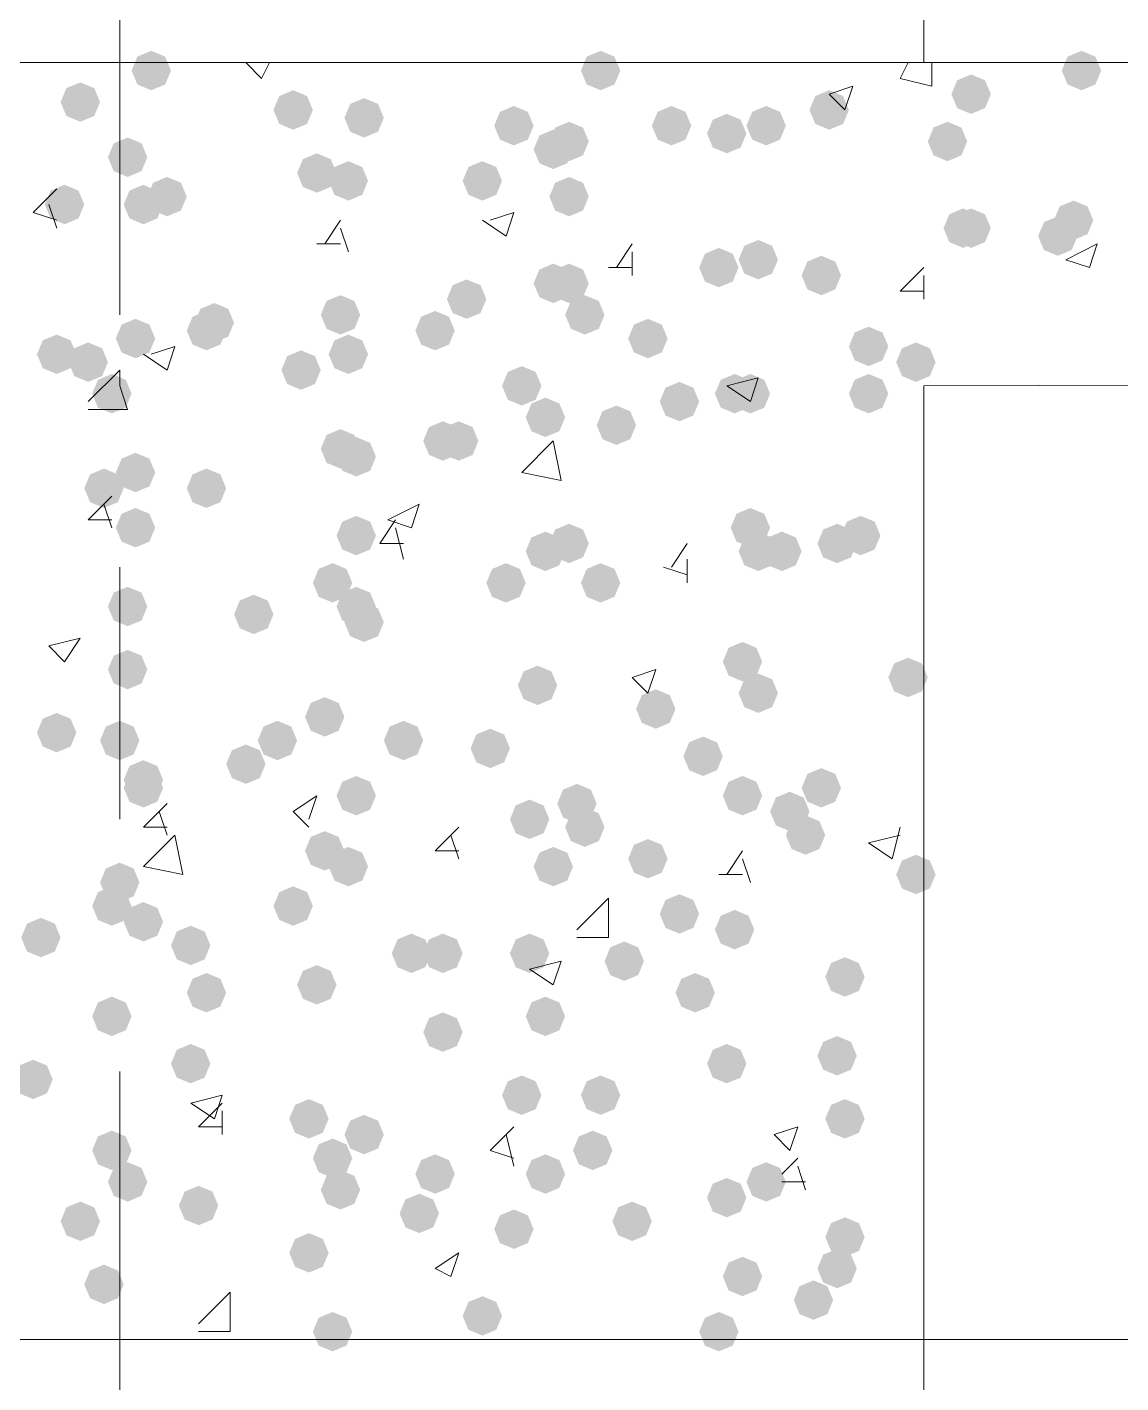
# Model space of a CAD drawing. Header units: millimetres. Extents: x 29 to 95071, y 20 to 67221.
# Drawn here: x 10345 to 11033, y 46277 to 47129 of the extents above; entities that cross this region are included whole.
import ezdxf

# ---------------------------------------------------------------- set-up
doc = ezdxf.new("R2010")
doc.units = ezdxf.units.MM

msp = doc.modelspace()

# ---------------------------------------------------------------- hatches: boundary and pattern name
h = msp.add_hatch(color=7)
h.dxf.hatch_style = 2
h.paths.add_polyline_path([(10422.97, 47089.56), (10414.22, 47093.2), (10410.58, 47101.95), (10414.22, 47110.71), (10422.97, 47114.35), (10431.72, 47110.71), (10435.36, 47101.95), (10431.72, 47093.2)])
h = msp.add_hatch(color=7)
h.dxf.hatch_style = 2
h.paths.add_polyline_path([(10705.49, 47089.56), (10696.74, 47093.2), (10693.1, 47101.95), (10696.74, 47110.71), (10705.49, 47114.35), (10714.24, 47110.71), (10717.88, 47101.95), (10714.24, 47093.2)])
h = msp.add_hatch(color=7)
h.dxf.hatch_style = 2
h.paths.add_polyline_path([(11007.84, 47089.56), (10999.09, 47093.2), (10995.45, 47101.95), (10999.09, 47110.71), (11007.84, 47114.35), (11016.59, 47110.71), (11020.23, 47101.95), (11016.59, 47093.2)])
h = msp.add_hatch(color=7)
h.dxf.hatch_style = 2
h.paths.add_polyline_path([(10938.45, 47074.69), (10929.7, 47078.33), (10926.06, 47087.09), (10929.7, 47095.84), (10938.45, 47099.48), (10947.2, 47095.84), (10950.84, 47087.09), (10947.2, 47078.33)])
h = msp.add_hatch(color=7)
h.dxf.hatch_style = 2
h.paths.add_polyline_path([(10378.36, 47069.74), (10369.61, 47073.38), (10365.97, 47082.13), (10369.61, 47090.88), (10378.36, 47094.52), (10387.11, 47090.88), (10390.75, 47082.13), (10387.11, 47073.38)])
h = msp.add_hatch(color=7)
h.dxf.hatch_style = 2
h.paths.add_polyline_path([(10512.18, 47064.78), (10503.43, 47068.42), (10499.79, 47077.17), (10503.43, 47085.92), (10512.18, 47089.56), (10520.94, 47085.92), (10524.58, 47077.17), (10520.94, 47068.42)])
h = msp.add_hatch(color=7)
h.dxf.hatch_style = 2
h.paths.add_polyline_path([(10849.23, 47064.78), (10840.48, 47068.42), (10836.84, 47077.17), (10840.48, 47085.92), (10849.23, 47089.56), (10857.98, 47085.92), (10861.62, 47077.17), (10857.98, 47068.42)])
h = msp.add_hatch(color=7)
h.dxf.hatch_style = 2
h.paths.add_polyline_path([(10556.79, 47059.82), (10548.04, 47063.46), (10544.4, 47072.22), (10548.04, 47080.97), (10556.79, 47084.61), (10565.55, 47080.97), (10569.19, 47072.22), (10565.55, 47063.46)])
h = msp.add_hatch(color=7)
h.dxf.hatch_style = 2
h.paths.add_polyline_path([(10650.97, 47054.87), (10642.22, 47058.51), (10638.58, 47067.26), (10642.22, 47076.01), (10650.97, 47079.65), (10659.72, 47076.01), (10663.36, 47067.26), (10659.72, 47058.51)])
h = msp.add_hatch(color=7)
h.dxf.hatch_style = 2
h.paths.add_polyline_path([(10750.1, 47054.87), (10741.35, 47058.51), (10737.71, 47067.26), (10741.35, 47076.01), (10750.1, 47079.65), (10758.85, 47076.01), (10762.49, 47067.26), (10758.85, 47058.51)])
h = msp.add_hatch(color=7)
h.dxf.hatch_style = 2
h.paths.add_polyline_path([(10809.58, 47054.87), (10800.83, 47058.51), (10797.19, 47067.26), (10800.83, 47076.01), (10809.58, 47079.65), (10818.33, 47076.01), (10821.97, 47067.26), (10818.33, 47058.51)])
h = msp.add_hatch(color=7)
h.dxf.hatch_style = 2
h.paths.add_polyline_path([(10784.79, 47049.91), (10776.04, 47053.55), (10772.4, 47062.3), (10776.04, 47071.05), (10784.79, 47074.69), (10793.55, 47071.05), (10797.19, 47062.3), (10793.55, 47053.55)])
h = msp.add_hatch(color=7)
h.dxf.hatch_style = 2
h.paths.add_polyline_path([(10675.75, 47040), (10667, 47043.64), (10663.36, 47052.39), (10667, 47061.14), (10675.75, 47064.78), (10684.5, 47061.14), (10688.14, 47052.39), (10684.5, 47043.64)])
h = msp.add_hatch(color=7)
h.dxf.hatch_style = 2
h.paths.add_polyline_path([(10685.66, 47044.95), (10676.91, 47048.59), (10673.27, 47057.35), (10676.91, 47066.1), (10685.66, 47069.74), (10694.42, 47066.1), (10698.06, 47057.35), (10694.42, 47048.59)])
h = msp.add_hatch(color=7)
h.dxf.hatch_style = 2
h.paths.add_polyline_path([(10923.58, 47044.95), (10914.83, 47048.59), (10911.19, 47057.35), (10914.83, 47066.1), (10923.58, 47069.74), (10932.33, 47066.1), (10935.97, 47057.35), (10932.33, 47048.59)])
h = msp.add_hatch(color=7)
h.dxf.hatch_style = 2
h.paths.add_polyline_path([(10408.1, 47035.04), (10399.35, 47038.68), (10395.71, 47047.43), (10399.35, 47056.18), (10408.1, 47059.82), (10416.85, 47056.18), (10420.49, 47047.43), (10416.85, 47038.68)])
h = msp.add_hatch(color=7)
h.dxf.hatch_style = 2
h.paths.add_polyline_path([(10527.05, 47025.13), (10518.3, 47028.77), (10514.66, 47037.52), (10518.3, 47046.27), (10527.05, 47049.91), (10535.81, 47046.27), (10539.45, 47037.52), (10535.81, 47028.77)])
h = msp.add_hatch(color=7)
h.dxf.hatch_style = 2
h.paths.add_polyline_path([(10546.88, 47020.17), (10538.13, 47023.81), (10534.49, 47032.56), (10538.13, 47041.31), (10546.88, 47044.95), (10555.63, 47041.31), (10559.27, 47032.56), (10555.63, 47023.81)])
h = msp.add_hatch(color=7)
h.dxf.hatch_style = 2
h.paths.add_polyline_path([(10631.14, 47020.17), (10622.39, 47023.81), (10618.75, 47032.56), (10622.39, 47041.31), (10631.14, 47044.95), (10639.89, 47041.31), (10643.53, 47032.56), (10639.89, 47023.81)])
h = msp.add_hatch(color=7)
h.dxf.hatch_style = 2
h.paths.add_polyline_path([(10368.45, 47005.3), (10359.69, 47008.94), (10356.05, 47017.69), (10359.69, 47026.45), (10368.45, 47030.09), (10377.2, 47026.45), (10380.84, 47017.69), (10377.2, 47008.94)])
h = msp.add_hatch(color=7)
h.dxf.hatch_style = 2
h.paths.add_polyline_path([(10418.01, 47005.3), (10409.26, 47008.94), (10405.62, 47017.69), (10409.26, 47026.45), (10418.01, 47030.09), (10426.76, 47026.45), (10430.4, 47017.69), (10426.76, 47008.94)])
h = msp.add_hatch(color=7)
h.dxf.hatch_style = 2
h.paths.add_polyline_path([(10432.88, 47010.26), (10424.13, 47013.9), (10420.49, 47022.65), (10424.13, 47031.4), (10432.88, 47035.04), (10441.63, 47031.4), (10445.27, 47022.65), (10441.63, 47013.9)])
h = msp.add_hatch(color=7)
h.dxf.hatch_style = 2
h.paths.add_polyline_path([(10685.66, 47010.26), (10676.91, 47013.9), (10673.27, 47022.65), (10676.91, 47031.4), (10685.66, 47035.04), (10694.42, 47031.4), (10698.06, 47022.65), (10694.42, 47013.9)])
h = msp.add_hatch(color=7)
h.dxf.hatch_style = 2
h.paths.add_polyline_path([(11002.88, 46995.39), (10994.13, 46999.03), (10990.49, 47007.78), (10994.13, 47016.53), (11002.88, 47020.17), (11011.63, 47016.53), (11015.27, 47007.78), (11011.63, 46999.03)])
h = msp.add_hatch(color=7)
h.dxf.hatch_style = 2
h.paths.add_polyline_path([(10933.49, 46990.43), (10924.74, 46994.07), (10921.1, 47002.82), (10924.74, 47011.58), (10933.49, 47015.22), (10942.24, 47011.58), (10945.88, 47002.82), (10942.24, 46994.07)])
h = msp.add_hatch(color=7)
h.dxf.hatch_style = 2
h.paths.add_polyline_path([(10938.45, 46990.43), (10929.7, 46994.07), (10926.06, 47002.82), (10929.7, 47011.58), (10938.45, 47015.22), (10947.2, 47011.58), (10950.84, 47002.82), (10947.2, 46994.07)])
h = msp.add_hatch(color=7)
h.dxf.hatch_style = 2
h.paths.add_polyline_path([(10992.97, 46985.48), (10984.22, 46989.12), (10980.58, 46997.87), (10984.22, 47006.62), (10992.97, 47010.26), (11001.72, 47006.62), (11005.36, 46997.87), (11001.72, 46989.12)])
h = msp.add_hatch(color=7)
h.dxf.hatch_style = 2
h.paths.add_polyline_path([(10804.62, 46970.61), (10795.87, 46974.25), (10792.23, 46983), (10795.87, 46991.75), (10804.62, 46995.39), (10813.37, 46991.75), (10817.01, 46983), (10813.37, 46974.25)])
h = msp.add_hatch(color=7)
h.dxf.hatch_style = 2
h.paths.add_polyline_path([(10779.84, 46965.65), (10771.09, 46969.29), (10767.45, 46978.04), (10771.09, 46986.79), (10779.84, 46990.43), (10788.59, 46986.79), (10792.23, 46978.04), (10788.59, 46969.29)])
h = msp.add_hatch(color=7)
h.dxf.hatch_style = 2
h.paths.add_polyline_path([(10844.27, 46960.69), (10835.52, 46964.33), (10831.88, 46973.08), (10835.52, 46981.84), (10844.27, 46985.48), (10853.02, 46981.84), (10856.66, 46973.08), (10853.02, 46964.33)])
h = msp.add_hatch(color=7)
h.dxf.hatch_style = 2
h.paths.add_polyline_path([(10675.75, 46955.74), (10667, 46959.38), (10663.36, 46968.13), (10667, 46976.88), (10675.75, 46980.52), (10684.5, 46976.88), (10688.14, 46968.13), (10684.5, 46959.38)])
h = msp.add_hatch(color=7)
h.dxf.hatch_style = 2
h.paths.add_polyline_path([(10685.66, 46955.74), (10676.91, 46959.38), (10673.27, 46968.13), (10676.91, 46976.88), (10685.66, 46980.52), (10694.42, 46976.88), (10698.06, 46968.13), (10694.42, 46959.38)])
h = msp.add_hatch(color=7)
h.dxf.hatch_style = 2
h.paths.add_polyline_path([(10621.23, 46945.82), (10612.48, 46949.46), (10608.84, 46958.22), (10612.48, 46966.97), (10621.23, 46970.61), (10629.98, 46966.97), (10633.62, 46958.22), (10629.98, 46949.46)])
h = msp.add_hatch(color=7)
h.dxf.hatch_style = 2
h.paths.add_polyline_path([(10541.92, 46935.91), (10533.17, 46939.55), (10529.53, 46948.3), (10533.17, 46957.05), (10541.92, 46960.69), (10550.68, 46957.05), (10554.32, 46948.3), (10550.68, 46939.55)])
h = msp.add_hatch(color=7)
h.dxf.hatch_style = 2
h.paths.add_polyline_path([(10695.58, 46935.91), (10686.83, 46939.55), (10683.19, 46948.3), (10686.83, 46957.05), (10695.58, 46960.69), (10704.33, 46957.05), (10707.97, 46948.3), (10704.33, 46939.55)])
h = msp.add_hatch(color=7)
h.dxf.hatch_style = 2
h.paths.add_polyline_path([(10462.62, 46930.95), (10453.87, 46934.59), (10450.23, 46943.35), (10453.87, 46952.1), (10462.62, 46955.74), (10471.37, 46952.1), (10475.01, 46943.35), (10471.37, 46934.59)])
h = msp.add_hatch(color=7)
h.dxf.hatch_style = 2
h.paths.add_polyline_path([(10413.05, 46921.04), (10404.3, 46924.68), (10400.66, 46933.43), (10404.3, 46942.18), (10413.05, 46945.82), (10421.81, 46942.18), (10425.45, 46933.43), (10421.81, 46924.68)])
h = msp.add_hatch(color=7)
h.dxf.hatch_style = 2
h.paths.add_polyline_path([(10457.66, 46926), (10448.91, 46929.64), (10445.27, 46938.39), (10448.91, 46947.14), (10457.66, 46950.78), (10466.41, 46947.14), (10470.05, 46938.39), (10466.41, 46929.64)])
h = msp.add_hatch(color=7)
h.dxf.hatch_style = 2
h.paths.add_polyline_path([(10601.4, 46926), (10592.65, 46929.64), (10589.01, 46938.39), (10592.65, 46947.14), (10601.4, 46950.78), (10610.15, 46947.14), (10613.79, 46938.39), (10610.15, 46929.64)])
h = msp.add_hatch(color=7)
h.dxf.hatch_style = 2
h.paths.add_polyline_path([(10735.23, 46921.04), (10726.48, 46924.68), (10722.84, 46933.43), (10726.48, 46942.18), (10735.23, 46945.82), (10743.98, 46942.18), (10747.62, 46933.43), (10743.98, 46924.68)])
h = msp.add_hatch(color=7)
h.dxf.hatch_style = 2
h.paths.add_polyline_path([(10363.49, 46911.13), (10354.74, 46914.77), (10351.1, 46923.52), (10354.74, 46932.27), (10363.49, 46935.91), (10372.24, 46932.27), (10375.88, 46923.52), (10372.24, 46914.77)])
h = msp.add_hatch(color=7)
h.dxf.hatch_style = 2
h.paths.add_polyline_path([(10546.88, 46911.13), (10538.13, 46914.77), (10534.49, 46923.52), (10538.13, 46932.27), (10546.88, 46935.91), (10555.63, 46932.27), (10559.27, 46923.52), (10555.63, 46914.77)])
h = msp.add_hatch(color=7)
h.dxf.hatch_style = 2
h.paths.add_polyline_path([(10874.01, 46916.08), (10865.26, 46919.72), (10861.62, 46928.48), (10865.26, 46937.23), (10874.01, 46940.87), (10882.76, 46937.23), (10886.4, 46928.48), (10882.76, 46919.72)])
h = msp.add_hatch(color=7)
h.dxf.hatch_style = 2
h.paths.add_polyline_path([(10383.31, 46906.17), (10374.56, 46909.81), (10370.92, 46918.56), (10374.56, 46927.31), (10383.31, 46930.95), (10392.07, 46927.31), (10395.71, 46918.56), (10392.07, 46909.81)])
h = msp.add_hatch(color=7)
h.dxf.hatch_style = 2
h.paths.add_polyline_path([(10517.14, 46901.21), (10508.39, 46904.85), (10504.75, 46913.61), (10508.39, 46922.36), (10517.14, 46926), (10525.89, 46922.36), (10529.53, 46913.61), (10525.89, 46904.85)])
h = msp.add_hatch(color=7)
h.dxf.hatch_style = 2
h.paths.add_polyline_path([(10903.75, 46906.17), (10895, 46909.81), (10891.36, 46918.56), (10895, 46927.31), (10903.75, 46930.95), (10912.5, 46927.31), (10916.14, 46918.56), (10912.5, 46909.81)])
h = msp.add_hatch(color=7)
h.dxf.hatch_style = 2
h.paths.add_polyline_path([(10398.18, 46886.35), (10389.43, 46889.99), (10385.79, 46898.74), (10389.43, 46907.49), (10398.18, 46911.13), (10406.94, 46907.49), (10410.58, 46898.74), (10406.94, 46889.99)])
h = msp.add_hatch(color=7)
h.dxf.hatch_style = 2
h.paths.add_polyline_path([(10655.92, 46891.3), (10647.17, 46894.94), (10643.53, 46903.69), (10647.17, 46912.44), (10655.92, 46916.08), (10664.68, 46912.44), (10668.32, 46903.69), (10664.68, 46894.94)])
h = msp.add_hatch(color=7)
h.dxf.hatch_style = 2
h.paths.add_polyline_path([(10789.75, 46886.35), (10781, 46889.99), (10777.36, 46898.74), (10781, 46907.49), (10789.75, 46911.13), (10798.5, 46907.49), (10802.14, 46898.74), (10798.5, 46889.99)])
h = msp.add_hatch(color=7)
h.dxf.hatch_style = 2
h.paths.add_polyline_path([(10799.66, 46886.35), (10790.91, 46889.99), (10787.27, 46898.74), (10790.91, 46907.49), (10799.66, 46911.13), (10808.42, 46907.49), (10812.06, 46898.74), (10808.42, 46889.99)])
h = msp.add_hatch(color=7)
h.dxf.hatch_style = 2
h.paths.add_polyline_path([(10874.01, 46886.35), (10865.26, 46889.99), (10861.62, 46898.74), (10865.26, 46907.49), (10874.01, 46911.13), (10882.76, 46907.49), (10886.4, 46898.74), (10882.76, 46889.99)])
h = msp.add_hatch(color=7)
h.dxf.hatch_style = 2
h.paths.add_polyline_path([(10755.06, 46881.39), (10746.3, 46885.03), (10742.66, 46893.78), (10746.3, 46902.53), (10755.06, 46906.17), (10763.81, 46902.53), (10767.45, 46893.78), (10763.81, 46885.03)])
h = msp.add_hatch(color=7)
h.dxf.hatch_style = 2
h.paths.add_polyline_path([(10670.79, 46871.48), (10662.04, 46875.12), (10658.4, 46883.87), (10662.04, 46892.62), (10670.79, 46896.26), (10679.55, 46892.62), (10683.19, 46883.87), (10679.55, 46875.12)])
h = msp.add_hatch(color=7)
h.dxf.hatch_style = 2
h.paths.add_polyline_path([(10715.4, 46866.52), (10706.65, 46870.16), (10703.01, 46878.91), (10706.65, 46887.66), (10715.4, 46891.3), (10724.15, 46887.66), (10727.79, 46878.91), (10724.15, 46870.16)])
h = msp.add_hatch(color=7)
h.dxf.hatch_style = 2
h.paths.add_polyline_path([(10541.92, 46851.65), (10533.17, 46855.29), (10529.53, 46864.04), (10533.17, 46872.79), (10541.92, 46876.43), (10550.68, 46872.79), (10554.32, 46864.04), (10550.68, 46855.29)])
h = msp.add_hatch(color=7)
h.dxf.hatch_style = 2
h.paths.add_polyline_path([(10606.36, 46856.61), (10597.61, 46860.25), (10593.97, 46869), (10597.61, 46877.75), (10606.36, 46881.39), (10615.11, 46877.75), (10618.75, 46869), (10615.11, 46860.25)])
h = msp.add_hatch(color=7)
h.dxf.hatch_style = 2
h.paths.add_polyline_path([(10616.27, 46856.61), (10607.52, 46860.25), (10603.88, 46869), (10607.52, 46877.75), (10616.27, 46881.39), (10625.02, 46877.75), (10628.66, 46869), (10625.02, 46860.25)])
h = msp.add_hatch(color=7)
h.dxf.hatch_style = 2
h.paths.add_polyline_path([(10551.84, 46846.69), (10543.09, 46850.33), (10539.45, 46859.08), (10543.09, 46867.84), (10551.84, 46871.48), (10560.59, 46867.84), (10564.23, 46859.08), (10560.59, 46850.33)])
h = msp.add_hatch(color=7)
h.dxf.hatch_style = 2
h.paths.add_polyline_path([(10413.05, 46836.78), (10404.3, 46840.42), (10400.66, 46849.17), (10404.3, 46857.92), (10413.05, 46861.56), (10421.81, 46857.92), (10425.45, 46849.17), (10421.81, 46840.42)])
h = msp.add_hatch(color=7)
h.dxf.hatch_style = 2
h.paths.add_polyline_path([(10393.23, 46826.87), (10384.48, 46830.51), (10380.84, 46839.26), (10384.48, 46848.01), (10393.23, 46851.65), (10401.98, 46848.01), (10405.62, 46839.26), (10401.98, 46830.51)])
h = msp.add_hatch(color=7)
h.dxf.hatch_style = 2
h.paths.add_polyline_path([(10457.66, 46826.87), (10448.91, 46830.51), (10445.27, 46839.26), (10448.91, 46848.01), (10457.66, 46851.65), (10466.41, 46848.01), (10470.05, 46839.26), (10466.41, 46830.51)])
h = msp.add_hatch(color=7)
h.dxf.hatch_style = 2
h.paths.add_polyline_path([(10413.05, 46802.08), (10404.3, 46805.72), (10400.66, 46814.48), (10404.3, 46823.23), (10413.05, 46826.87), (10421.81, 46823.23), (10425.45, 46814.48), (10421.81, 46805.72)])
h = msp.add_hatch(color=7)
h.dxf.hatch_style = 2
h.paths.add_polyline_path([(10799.66, 46802.08), (10790.91, 46805.72), (10787.27, 46814.48), (10790.91, 46823.23), (10799.66, 46826.87), (10808.42, 46823.23), (10812.06, 46814.48), (10808.42, 46805.72)])
h = msp.add_hatch(color=7)
h.dxf.hatch_style = 2
h.paths.add_polyline_path([(10551.84, 46797.13), (10543.09, 46800.77), (10539.45, 46809.52), (10543.09, 46818.27), (10551.84, 46821.91), (10560.59, 46818.27), (10564.23, 46809.52), (10560.59, 46800.77)])
h = msp.add_hatch(color=7)
h.dxf.hatch_style = 2
h.paths.add_polyline_path([(10685.66, 46792.17), (10676.91, 46795.81), (10673.27, 46804.56), (10676.91, 46813.31), (10685.66, 46816.95), (10694.42, 46813.31), (10698.06, 46804.56), (10694.42, 46795.81)])
h = msp.add_hatch(color=7)
h.dxf.hatch_style = 2
h.paths.add_polyline_path([(10854.19, 46792.17), (10845.44, 46795.81), (10841.79, 46804.56), (10845.44, 46813.31), (10854.19, 46816.95), (10862.94, 46813.31), (10866.58, 46804.56), (10862.94, 46795.81)])
h = msp.add_hatch(color=7)
h.dxf.hatch_style = 2
h.paths.add_polyline_path([(10869.06, 46797.13), (10860.3, 46800.77), (10856.66, 46809.52), (10860.3, 46818.27), (10869.06, 46821.91), (10877.81, 46818.27), (10881.45, 46809.52), (10877.81, 46800.77)])
h = msp.add_hatch(color=7)
h.dxf.hatch_style = 2
h.paths.add_polyline_path([(10670.79, 46787.21), (10662.04, 46790.85), (10658.4, 46799.61), (10662.04, 46808.36), (10670.79, 46812), (10679.55, 46808.36), (10683.19, 46799.61), (10679.55, 46790.85)])
h = msp.add_hatch(color=7)
h.dxf.hatch_style = 2
h.paths.add_polyline_path([(10804.62, 46787.21), (10795.87, 46790.85), (10792.23, 46799.61), (10795.87, 46808.36), (10804.62, 46812), (10813.37, 46808.36), (10817.01, 46799.61), (10813.37, 46790.85)])
h = msp.add_hatch(color=7)
h.dxf.hatch_style = 2
h.paths.add_polyline_path([(10819.49, 46787.21), (10810.74, 46790.85), (10807.1, 46799.61), (10810.74, 46808.36), (10819.49, 46812), (10828.24, 46808.36), (10831.88, 46799.61), (10828.24, 46790.85)])
h = msp.add_hatch(color=7)
h.dxf.hatch_style = 2
h.paths.add_polyline_path([(10536.97, 46767.39), (10528.22, 46771.03), (10524.58, 46779.78), (10528.22, 46788.53), (10536.97, 46792.17), (10545.72, 46788.53), (10549.36, 46779.78), (10545.72, 46771.03)])
h = msp.add_hatch(color=7)
h.dxf.hatch_style = 2
h.paths.add_polyline_path([(10646.01, 46767.39), (10637.26, 46771.03), (10633.62, 46779.78), (10637.26, 46788.53), (10646.01, 46792.17), (10654.76, 46788.53), (10658.4, 46779.78), (10654.76, 46771.03)])
h = msp.add_hatch(color=7)
h.dxf.hatch_style = 2
h.paths.add_polyline_path([(10705.49, 46767.39), (10696.74, 46771.03), (10693.1, 46779.78), (10696.74, 46788.53), (10705.49, 46792.17), (10714.24, 46788.53), (10717.88, 46779.78), (10714.24, 46771.03)])
h = msp.add_hatch(color=7)
h.dxf.hatch_style = 2
h.paths.add_polyline_path([(10408.1, 46752.52), (10399.35, 46756.16), (10395.71, 46764.91), (10399.35, 46773.66), (10408.1, 46777.3), (10416.85, 46773.66), (10420.49, 46764.91), (10416.85, 46756.16)])
h = msp.add_hatch(color=7)
h.dxf.hatch_style = 2
h.paths.add_polyline_path([(10487.4, 46747.56), (10478.65, 46751.2), (10475.01, 46759.95), (10478.65, 46768.7), (10487.4, 46772.34), (10496.15, 46768.7), (10499.79, 46759.95), (10496.15, 46751.2)])
h = msp.add_hatch(color=7)
h.dxf.hatch_style = 2
h.paths.add_polyline_path([(10551.84, 46752.52), (10543.09, 46756.16), (10539.45, 46764.91), (10543.09, 46773.66), (10551.84, 46777.3), (10560.59, 46773.66), (10564.23, 46764.91), (10560.59, 46756.16)])
h = msp.add_hatch(color=7)
h.dxf.hatch_style = 2
h.paths.add_polyline_path([(10556.79, 46742.61), (10548.04, 46746.25), (10544.4, 46755), (10548.04, 46763.75), (10556.79, 46767.39), (10565.55, 46763.75), (10569.19, 46755), (10565.55, 46746.25)])
h = msp.add_hatch(color=7)
h.dxf.hatch_style = 2
h.paths.add_polyline_path([(10794.71, 46717.82), (10785.96, 46721.46), (10782.32, 46730.21), (10785.96, 46738.97), (10794.71, 46742.61), (10803.46, 46738.97), (10807.1, 46730.21), (10803.46, 46721.46)])
h = msp.add_hatch(color=7)
h.dxf.hatch_style = 2
h.paths.add_polyline_path([(10408.1, 46712.87), (10399.35, 46716.51), (10395.71, 46725.26), (10399.35, 46734.01), (10408.1, 46737.65), (10416.85, 46734.01), (10420.49, 46725.26), (10416.85, 46716.51)])
h = msp.add_hatch(color=7)
h.dxf.hatch_style = 2
h.paths.add_polyline_path([(10898.8, 46707.91), (10890.04, 46711.55), (10886.4, 46720.3), (10890.04, 46729.05), (10898.8, 46732.69), (10907.55, 46729.05), (10911.19, 46720.3), (10907.55, 46711.55)])
h = msp.add_hatch(color=7)
h.dxf.hatch_style = 2
h.paths.add_polyline_path([(10665.84, 46702.95), (10657.09, 46706.59), (10653.45, 46715.34), (10657.09, 46724.1), (10665.84, 46727.74), (10674.59, 46724.1), (10678.23, 46715.34), (10674.59, 46706.59)])
h = msp.add_hatch(color=7)
h.dxf.hatch_style = 2
h.paths.add_polyline_path([(10804.62, 46698), (10795.87, 46701.64), (10792.23, 46710.39), (10795.87, 46719.14), (10804.62, 46722.78), (10813.37, 46719.14), (10817.01, 46710.39), (10813.37, 46701.64)])
h = msp.add_hatch(color=7)
h.dxf.hatch_style = 2
h.paths.add_polyline_path([(10740.19, 46688.08), (10731.43, 46691.72), (10727.79, 46700.47), (10731.43, 46709.23), (10740.19, 46712.87), (10748.94, 46709.23), (10752.58, 46700.47), (10748.94, 46691.72)])
h = msp.add_hatch(color=7)
h.dxf.hatch_style = 2
h.paths.add_polyline_path([(10532.01, 46683.13), (10523.26, 46686.77), (10519.62, 46695.52), (10523.26, 46704.27), (10532.01, 46707.91), (10540.76, 46704.27), (10544.4, 46695.52), (10540.76, 46686.77)])
h = msp.add_hatch(color=7)
h.dxf.hatch_style = 2
h.paths.add_polyline_path([(10363.49, 46673.21), (10354.74, 46676.85), (10351.1, 46685.61), (10354.74, 46694.36), (10363.49, 46698), (10372.24, 46694.36), (10375.88, 46685.61), (10372.24, 46676.85)])
h = msp.add_hatch(color=7)
h.dxf.hatch_style = 2
h.paths.add_polyline_path([(10403.14, 46668.26), (10394.39, 46671.9), (10390.75, 46680.65), (10394.39, 46689.4), (10403.14, 46693.04), (10411.89, 46689.4), (10415.53, 46680.65), (10411.89, 46671.9)])
h = msp.add_hatch(color=7)
h.dxf.hatch_style = 2
h.paths.add_polyline_path([(10502.27, 46668.26), (10493.52, 46671.9), (10489.88, 46680.65), (10493.52, 46689.4), (10502.27, 46693.04), (10511.02, 46689.4), (10514.66, 46680.65), (10511.02, 46671.9)])
h = msp.add_hatch(color=7)
h.dxf.hatch_style = 2
h.paths.add_polyline_path([(10581.58, 46668.26), (10572.83, 46671.9), (10569.19, 46680.65), (10572.83, 46689.4), (10581.58, 46693.04), (10590.33, 46689.4), (10593.97, 46680.65), (10590.33, 46671.9)])
h = msp.add_hatch(color=7)
h.dxf.hatch_style = 2
h.paths.add_polyline_path([(10636.1, 46663.3), (10627.35, 46666.94), (10623.71, 46675.69), (10627.35, 46684.44), (10636.1, 46688.08), (10644.85, 46684.44), (10648.49, 46675.69), (10644.85, 46666.94)])
h = msp.add_hatch(color=7)
h.dxf.hatch_style = 2
h.paths.add_polyline_path([(10769.93, 46658.34), (10761.17, 46661.98), (10757.53, 46670.74), (10761.17, 46679.49), (10769.93, 46683.13), (10778.68, 46679.49), (10782.32, 46670.74), (10778.68, 46661.98)])
h = msp.add_hatch(color=7)
h.dxf.hatch_style = 2
h.paths.add_polyline_path([(10482.45, 46653.39), (10473.69, 46657.03), (10470.05, 46665.78), (10473.69, 46674.53), (10482.45, 46678.17), (10491.2, 46674.53), (10494.84, 46665.78), (10491.2, 46657.03)])
h = msp.add_hatch(color=7)
h.dxf.hatch_style = 2
h.paths.add_polyline_path([(10418.01, 46643.47), (10409.26, 46647.11), (10405.62, 46655.87), (10409.26, 46664.62), (10418.01, 46668.26), (10426.76, 46664.62), (10430.4, 46655.87), (10426.76, 46647.11)])
h = msp.add_hatch(color=7)
h.dxf.hatch_style = 2
h.paths.add_polyline_path([(10418.01, 46638.52), (10409.26, 46642.16), (10405.62, 46650.91), (10409.26, 46659.66), (10418.01, 46663.3), (10426.76, 46659.66), (10430.4, 46650.91), (10426.76, 46642.16)])
h = msp.add_hatch(color=7)
h.dxf.hatch_style = 2
h.paths.add_polyline_path([(10844.27, 46638.52), (10835.52, 46642.16), (10831.88, 46650.91), (10835.52, 46659.66), (10844.27, 46663.3), (10853.02, 46659.66), (10856.66, 46650.91), (10853.02, 46642.16)])
h = msp.add_hatch(color=7)
h.dxf.hatch_style = 2
h.paths.add_polyline_path([(10551.84, 46633.56), (10543.09, 46637.2), (10539.45, 46645.95), (10543.09, 46654.7), (10551.84, 46658.34), (10560.59, 46654.7), (10564.23, 46645.95), (10560.59, 46637.2)])
h = msp.add_hatch(color=7)
h.dxf.hatch_style = 2
h.paths.add_polyline_path([(10690.62, 46628.61), (10681.87, 46632.24), (10678.23, 46641), (10681.87, 46649.75), (10690.62, 46653.39), (10699.37, 46649.75), (10703.01, 46641), (10699.37, 46632.24)])
h = msp.add_hatch(color=7)
h.dxf.hatch_style = 2
h.paths.add_polyline_path([(10794.71, 46633.56), (10785.96, 46637.2), (10782.32, 46645.95), (10785.96, 46654.7), (10794.71, 46658.34), (10803.46, 46654.7), (10807.1, 46645.95), (10803.46, 46637.2)])
h = msp.add_hatch(color=7)
h.dxf.hatch_style = 2
h.paths.add_polyline_path([(10824.45, 46623.65), (10815.7, 46627.29), (10812.06, 46636.04), (10815.7, 46644.79), (10824.45, 46648.43), (10833.2, 46644.79), (10836.84, 46636.04), (10833.2, 46627.29)])
h = msp.add_hatch(color=7)
h.dxf.hatch_style = 2
h.paths.add_polyline_path([(10660.88, 46618.69), (10652.13, 46622.33), (10648.49, 46631.08), (10652.13, 46639.83), (10660.88, 46643.47), (10669.63, 46639.83), (10673.27, 46631.08), (10669.63, 46622.33)])
h = msp.add_hatch(color=7)
h.dxf.hatch_style = 2
h.paths.add_polyline_path([(10695.58, 46613.74), (10686.83, 46617.38), (10683.19, 46626.13), (10686.83, 46634.88), (10695.58, 46638.52), (10704.33, 46634.88), (10707.97, 46626.13), (10704.33, 46617.38)])
h = msp.add_hatch(color=7)
h.dxf.hatch_style = 2
h.paths.add_polyline_path([(10834.36, 46608.78), (10825.61, 46612.42), (10821.97, 46621.17), (10825.61, 46629.92), (10834.36, 46633.56), (10843.11, 46629.92), (10846.75, 46621.17), (10843.11, 46612.42)])
h = msp.add_hatch(color=7)
h.dxf.hatch_style = 2
h.paths.add_polyline_path([(10532.01, 46598.87), (10523.26, 46602.51), (10519.62, 46611.26), (10523.26, 46620.01), (10532.01, 46623.65), (10540.76, 46620.01), (10544.4, 46611.26), (10540.76, 46602.51)])
h = msp.add_hatch(color=7)
h.dxf.hatch_style = 2
h.paths.add_polyline_path([(10546.88, 46588.95), (10538.13, 46592.59), (10534.49, 46601.34), (10538.13, 46610.1), (10546.88, 46613.74), (10555.63, 46610.1), (10559.27, 46601.34), (10555.63, 46592.59)])
h = msp.add_hatch(color=7)
h.dxf.hatch_style = 2
h.paths.add_polyline_path([(10675.75, 46588.95), (10667, 46592.59), (10663.36, 46601.34), (10667, 46610.1), (10675.75, 46613.74), (10684.5, 46610.1), (10688.14, 46601.34), (10684.5, 46592.59)])
h = msp.add_hatch(color=7)
h.dxf.hatch_style = 2
h.paths.add_polyline_path([(10735.23, 46593.91), (10726.48, 46597.55), (10722.84, 46606.3), (10726.48, 46615.05), (10735.23, 46618.69), (10743.98, 46615.05), (10747.62, 46606.3), (10743.98, 46597.55)])
h = msp.add_hatch(color=7)
h.dxf.hatch_style = 2
h.paths.add_polyline_path([(10403.14, 46579.04), (10394.39, 46582.68), (10390.75, 46591.43), (10394.39, 46600.18), (10403.14, 46603.82), (10411.89, 46600.18), (10415.53, 46591.43), (10411.89, 46582.68)])
h = msp.add_hatch(color=7)
h.dxf.hatch_style = 2
h.paths.add_polyline_path([(10903.75, 46584), (10895, 46587.64), (10891.36, 46596.39), (10895, 46605.14), (10903.75, 46608.78), (10912.5, 46605.14), (10916.14, 46596.39), (10912.5, 46587.64)])
h = msp.add_hatch(color=7)
h.dxf.hatch_style = 2
h.paths.add_polyline_path([(10398.18, 46564.17), (10389.43, 46567.81), (10385.79, 46576.56), (10389.43, 46585.31), (10398.18, 46588.95), (10406.94, 46585.31), (10410.58, 46576.56), (10406.94, 46567.81)])
h = msp.add_hatch(color=7)
h.dxf.hatch_style = 2
h.paths.add_polyline_path([(10512.18, 46564.17), (10503.43, 46567.81), (10499.79, 46576.56), (10503.43, 46585.31), (10512.18, 46588.95), (10520.94, 46585.31), (10524.58, 46576.56), (10520.94, 46567.81)])
h = msp.add_hatch(color=7)
h.dxf.hatch_style = 2
h.paths.add_polyline_path([(10418.01, 46554.26), (10409.26, 46557.9), (10405.62, 46566.65), (10409.26, 46575.4), (10418.01, 46579.04), (10426.76, 46575.4), (10430.4, 46566.65), (10426.76, 46557.9)])
h = msp.add_hatch(color=7)
h.dxf.hatch_style = 2
h.paths.add_polyline_path([(10755.06, 46559.21), (10746.3, 46562.85), (10742.66, 46571.6), (10746.3, 46580.36), (10755.06, 46584), (10763.81, 46580.36), (10767.45, 46571.6), (10763.81, 46562.85)])
h = msp.add_hatch(color=7)
h.dxf.hatch_style = 2
h.paths.add_polyline_path([(10353.58, 46544.34), (10344.82, 46547.98), (10341.18, 46556.74), (10344.82, 46565.49), (10353.58, 46569.13), (10362.33, 46565.49), (10365.97, 46556.74), (10362.33, 46547.98)])
h = msp.add_hatch(color=7)
h.dxf.hatch_style = 2
h.paths.add_polyline_path([(10789.75, 46549.3), (10781, 46552.94), (10777.36, 46561.69), (10781, 46570.44), (10789.75, 46574.08), (10798.5, 46570.44), (10802.14, 46561.69), (10798.5, 46552.94)])
h = msp.add_hatch(color=7)
h.dxf.hatch_style = 2
h.paths.add_polyline_path([(10447.75, 46539.39), (10439, 46543.03), (10435.36, 46551.78), (10439, 46560.53), (10447.75, 46564.17), (10456.5, 46560.53), (10460.14, 46551.78), (10456.5, 46543.03)])
h = msp.add_hatch(color=7)
h.dxf.hatch_style = 2
h.paths.add_polyline_path([(10586.53, 46534.43), (10577.78, 46538.07), (10574.14, 46546.82), (10577.78, 46555.57), (10586.53, 46559.21), (10595.28, 46555.57), (10598.92, 46546.82), (10595.28, 46538.07)])
h = msp.add_hatch(color=7)
h.dxf.hatch_style = 2
h.paths.add_polyline_path([(10606.36, 46534.43), (10597.61, 46538.07), (10593.97, 46546.82), (10597.61, 46555.57), (10606.36, 46559.21), (10615.11, 46555.57), (10618.75, 46546.82), (10615.11, 46538.07)])
h = msp.add_hatch(color=7)
h.dxf.hatch_style = 2
h.paths.add_polyline_path([(10660.88, 46534.43), (10652.13, 46538.07), (10648.49, 46546.82), (10652.13, 46555.57), (10660.88, 46559.21), (10669.63, 46555.57), (10673.27, 46546.82), (10669.63, 46538.07)])
h = msp.add_hatch(color=7)
h.dxf.hatch_style = 2
h.paths.add_polyline_path([(10720.36, 46529.47), (10711.61, 46533.11), (10707.97, 46541.87), (10711.61, 46550.62), (10720.36, 46554.26), (10729.11, 46550.62), (10732.75, 46541.87), (10729.11, 46533.11)])
h = msp.add_hatch(color=7)
h.dxf.hatch_style = 2
h.paths.add_polyline_path([(10859.14, 46519.56), (10850.39, 46523.2), (10846.75, 46531.95), (10850.39, 46540.7), (10859.14, 46544.34), (10867.89, 46540.7), (10871.53, 46531.95), (10867.89, 46523.2)])
h = msp.add_hatch(color=7)
h.dxf.hatch_style = 2
h.paths.add_polyline_path([(10457.66, 46509.65), (10448.91, 46513.29), (10445.27, 46522.04), (10448.91, 46530.79), (10457.66, 46534.43), (10466.41, 46530.79), (10470.05, 46522.04), (10466.41, 46513.29)])
h = msp.add_hatch(color=7)
h.dxf.hatch_style = 2
h.paths.add_polyline_path([(10527.05, 46514.6), (10518.3, 46518.24), (10514.66, 46527), (10518.3, 46535.75), (10527.05, 46539.39), (10535.81, 46535.75), (10539.45, 46527), (10535.81, 46518.24)])
h = msp.add_hatch(color=7)
h.dxf.hatch_style = 2
h.paths.add_polyline_path([(10764.97, 46509.65), (10756.22, 46513.29), (10752.58, 46522.04), (10756.22, 46530.79), (10764.97, 46534.43), (10773.72, 46530.79), (10777.36, 46522.04), (10773.72, 46513.29)])
h = msp.add_hatch(color=7)
h.dxf.hatch_style = 2
h.paths.add_polyline_path([(10398.18, 46494.78), (10389.43, 46498.42), (10385.79, 46507.17), (10389.43, 46515.92), (10398.18, 46519.56), (10406.94, 46515.92), (10410.58, 46507.17), (10406.94, 46498.42)])
h = msp.add_hatch(color=7)
h.dxf.hatch_style = 2
h.paths.add_polyline_path([(10670.79, 46494.78), (10662.04, 46498.42), (10658.4, 46507.17), (10662.04, 46515.92), (10670.79, 46519.56), (10679.55, 46515.92), (10683.19, 46507.17), (10679.55, 46498.42)])
h = msp.add_hatch(color=7)
h.dxf.hatch_style = 2
h.paths.add_polyline_path([(10606.36, 46484.87), (10597.61, 46488.51), (10593.97, 46497.26), (10597.61, 46506.01), (10606.36, 46509.65), (10615.11, 46506.01), (10618.75, 46497.26), (10615.11, 46488.51)])
h = msp.add_hatch(color=7)
h.dxf.hatch_style = 2
h.paths.add_polyline_path([(10854.19, 46470), (10845.44, 46473.64), (10841.79, 46482.39), (10845.44, 46491.14), (10854.19, 46494.78), (10862.94, 46491.14), (10866.58, 46482.39), (10862.94, 46473.64)])
h = msp.add_hatch(color=7)
h.dxf.hatch_style = 2
h.paths.add_polyline_path([(10447.75, 46465.04), (10439, 46468.68), (10435.36, 46477.43), (10439, 46486.18), (10447.75, 46489.82), (10456.5, 46486.18), (10460.14, 46477.43), (10456.5, 46468.68)])
h = msp.add_hatch(color=7)
h.dxf.hatch_style = 2
h.paths.add_polyline_path([(10784.79, 46465.04), (10776.04, 46468.68), (10772.4, 46477.43), (10776.04, 46486.18), (10784.79, 46489.82), (10793.55, 46486.18), (10797.19, 46477.43), (10793.55, 46468.68)])
h = msp.add_hatch(color=7)
h.dxf.hatch_style = 2
h.paths.add_polyline_path([(10348.62, 46455.13), (10339.87, 46458.77), (10336.23, 46467.52), (10339.87, 46476.27), (10348.62, 46479.91), (10357.37, 46476.27), (10361.01, 46467.52), (10357.37, 46458.77)])
h = msp.add_hatch(color=7)
h.dxf.hatch_style = 2
h.paths.add_polyline_path([(10655.92, 46445.21), (10647.17, 46448.85), (10643.53, 46457.6), (10647.17, 46466.36), (10655.92, 46470), (10664.68, 46466.36), (10668.32, 46457.6), (10664.68, 46448.85)])
h = msp.add_hatch(color=7)
h.dxf.hatch_style = 2
h.paths.add_polyline_path([(10705.49, 46445.21), (10696.74, 46448.85), (10693.1, 46457.6), (10696.74, 46466.36), (10705.49, 46470), (10714.24, 46466.36), (10717.88, 46457.6), (10714.24, 46448.85)])
h = msp.add_hatch(color=7)
h.dxf.hatch_style = 2
h.paths.add_polyline_path([(10522.1, 46430.34), (10513.35, 46433.98), (10509.71, 46442.73), (10513.35, 46451.49), (10522.1, 46455.13), (10530.85, 46451.49), (10534.49, 46442.73), (10530.85, 46433.98)])
h = msp.add_hatch(color=7)
h.dxf.hatch_style = 2
h.paths.add_polyline_path([(10859.14, 46430.34), (10850.39, 46433.98), (10846.75, 46442.73), (10850.39, 46451.49), (10859.14, 46455.13), (10867.89, 46451.49), (10871.53, 46442.73), (10867.89, 46433.98)])
h = msp.add_hatch(color=7)
h.dxf.hatch_style = 2
h.paths.add_polyline_path([(10556.79, 46420.43), (10548.04, 46424.07), (10544.4, 46432.82), (10548.04, 46441.57), (10556.79, 46445.21), (10565.55, 46441.57), (10569.19, 46432.82), (10565.55, 46424.07)])
h = msp.add_hatch(color=7)
h.dxf.hatch_style = 2
h.paths.add_polyline_path([(10398.18, 46410.52), (10389.43, 46414.16), (10385.79, 46422.91), (10389.43, 46431.66), (10398.18, 46435.3), (10406.94, 46431.66), (10410.58, 46422.91), (10406.94, 46414.16)])
h = msp.add_hatch(color=7)
h.dxf.hatch_style = 2
h.paths.add_polyline_path([(10398.18, 46410.52), (10389.43, 46414.16), (10385.79, 46422.91), (10389.43, 46431.66), (10398.18, 46435.3), (10406.94, 46431.66), (10410.58, 46422.91), (10406.94, 46414.16)])
h = msp.add_hatch(color=7)
h.dxf.hatch_style = 2
h.paths.add_polyline_path([(10700.53, 46410.52), (10691.78, 46414.16), (10688.14, 46422.91), (10691.78, 46431.66), (10700.53, 46435.3), (10709.28, 46431.66), (10712.92, 46422.91), (10709.28, 46414.16)])
h = msp.add_hatch(color=7)
h.dxf.hatch_style = 2
h.paths.add_polyline_path([(10536.97, 46405.56), (10528.22, 46409.2), (10524.58, 46417.95), (10528.22, 46426.7), (10536.97, 46430.34), (10545.72, 46426.7), (10549.36, 46417.95), (10545.72, 46409.2)])
h = msp.add_hatch(color=7)
h.dxf.hatch_style = 2
h.paths.add_polyline_path([(10408.1, 46390.69), (10399.35, 46394.33), (10395.71, 46403.08), (10399.35, 46411.83), (10408.1, 46415.47), (10416.85, 46411.83), (10420.49, 46403.08), (10416.85, 46394.33)])
h = msp.add_hatch(color=7)
h.dxf.hatch_style = 2
h.paths.add_polyline_path([(10601.4, 46395.65), (10592.65, 46399.29), (10589.01, 46408.04), (10592.65, 46416.79), (10601.4, 46420.43), (10610.15, 46416.79), (10613.79, 46408.04), (10610.15, 46399.29)])
h = msp.add_hatch(color=7)
h.dxf.hatch_style = 2
h.paths.add_polyline_path([(10670.79, 46395.65), (10662.04, 46399.29), (10658.4, 46408.04), (10662.04, 46416.79), (10670.79, 46420.43), (10679.55, 46416.79), (10683.19, 46408.04), (10679.55, 46399.29)])
h = msp.add_hatch(color=7)
h.dxf.hatch_style = 2
h.paths.add_polyline_path([(10809.58, 46390.69), (10800.83, 46394.33), (10797.19, 46403.08), (10800.83, 46411.83), (10809.58, 46415.47), (10818.33, 46411.83), (10821.97, 46403.08), (10818.33, 46394.33)])
h = msp.add_hatch(color=7)
h.dxf.hatch_style = 2
h.paths.add_polyline_path([(10541.92, 46385.73), (10533.17, 46389.37), (10529.53, 46398.13), (10533.17, 46406.88), (10541.92, 46410.52), (10550.68, 46406.88), (10554.32, 46398.13), (10550.68, 46389.37)])
h = msp.add_hatch(color=7)
h.dxf.hatch_style = 2
h.paths.add_polyline_path([(10452.71, 46375.82), (10443.96, 46379.46), (10440.32, 46388.21), (10443.96, 46396.96), (10452.71, 46400.6), (10461.46, 46396.96), (10465.1, 46388.21), (10461.46, 46379.46)])
h = msp.add_hatch(color=7)
h.dxf.hatch_style = 2
h.paths.add_polyline_path([(10784.79, 46380.78), (10776.04, 46384.42), (10772.4, 46393.17), (10776.04, 46401.92), (10784.79, 46405.56), (10793.55, 46401.92), (10797.19, 46393.17), (10793.55, 46384.42)])
h = msp.add_hatch(color=7)
h.dxf.hatch_style = 2
h.paths.add_polyline_path([(10378.36, 46365.91), (10369.61, 46369.55), (10365.97, 46378.3), (10369.61, 46387.05), (10378.36, 46390.69), (10387.11, 46387.05), (10390.75, 46378.3), (10387.11, 46369.55)])
h = msp.add_hatch(color=7)
h.dxf.hatch_style = 2
h.paths.add_polyline_path([(10591.49, 46370.86), (10582.74, 46374.5), (10579.1, 46383.26), (10582.74, 46392.01), (10591.49, 46395.65), (10600.24, 46392.01), (10603.88, 46383.26), (10600.24, 46374.5)])
h = msp.add_hatch(color=7)
h.dxf.hatch_style = 2
h.paths.add_polyline_path([(10725.32, 46365.91), (10716.56, 46369.55), (10712.92, 46378.3), (10716.56, 46387.05), (10725.32, 46390.69), (10734.07, 46387.05), (10737.71, 46378.3), (10734.07, 46369.55)])
h = msp.add_hatch(color=7)
h.dxf.hatch_style = 2
h.paths.add_polyline_path([(10650.97, 46360.95), (10642.22, 46364.59), (10638.58, 46373.34), (10642.22, 46382.09), (10650.97, 46385.73), (10659.72, 46382.09), (10663.36, 46373.34), (10659.72, 46364.59)])
h = msp.add_hatch(color=7)
h.dxf.hatch_style = 2
h.paths.add_polyline_path([(10859.14, 46356), (10850.39, 46359.64), (10846.75, 46368.39), (10850.39, 46377.14), (10859.14, 46380.78), (10867.89, 46377.14), (10871.53, 46368.39), (10867.89, 46359.64)])
h = msp.add_hatch(color=7)
h.dxf.hatch_style = 2
h.paths.add_polyline_path([(10522.1, 46346.08), (10513.35, 46349.72), (10509.71, 46358.47), (10513.35, 46367.22), (10522.1, 46370.86), (10530.85, 46367.22), (10534.49, 46358.47), (10530.85, 46349.72)])
h = msp.add_hatch(color=7)
h.dxf.hatch_style = 2
h.paths.add_polyline_path([(10794.71, 46331.21), (10785.96, 46334.85), (10782.32, 46343.6), (10785.96, 46352.36), (10794.71, 46356), (10803.46, 46352.36), (10807.1, 46343.6), (10803.46, 46334.85)])
h = msp.add_hatch(color=7)
h.dxf.hatch_style = 2
h.paths.add_polyline_path([(10854.19, 46336.17), (10845.44, 46339.81), (10841.79, 46348.56), (10845.44, 46357.31), (10854.19, 46360.95), (10862.94, 46357.31), (10866.58, 46348.56), (10862.94, 46339.81)])
h = msp.add_hatch(color=7)
h.dxf.hatch_style = 2
h.paths.add_polyline_path([(10393.23, 46326.26), (10384.48, 46329.9), (10380.84, 46338.65), (10384.48, 46347.4), (10393.23, 46351.04), (10401.98, 46347.4), (10405.62, 46338.65), (10401.98, 46329.9)])
h = msp.add_hatch(color=7)
h.dxf.hatch_style = 2
h.paths.add_polyline_path([(10839.32, 46316.34), (10830.57, 46319.98), (10826.93, 46328.73), (10830.57, 46337.49), (10839.32, 46341.13), (10848.07, 46337.49), (10851.71, 46328.73), (10848.07, 46319.98)])
h = msp.add_hatch(color=7)
h.dxf.hatch_style = 2
h.paths.add_polyline_path([(10631.14, 46306.43), (10622.39, 46310.07), (10618.75, 46318.82), (10622.39, 46327.57), (10631.14, 46331.21), (10639.89, 46327.57), (10643.53, 46318.82), (10639.89, 46310.07)])
h = msp.add_hatch(color=7)
h.dxf.hatch_style = 2
h.paths.add_polyline_path([(10536.97, 46296.52), (10528.22, 46300.16), (10524.58, 46308.91), (10528.22, 46317.66), (10536.97, 46321.3), (10545.72, 46317.66), (10549.36, 46308.91), (10545.72, 46300.16)])
h = msp.add_hatch(color=7)
h.dxf.hatch_style = 2
h.paths.add_polyline_path([(10779.84, 46296.52), (10771.09, 46300.16), (10767.45, 46308.91), (10771.09, 46317.66), (10779.84, 46321.3), (10788.59, 46317.66), (10792.23, 46308.91), (10788.59, 46300.16)])

# ---------------------------------------------------------------- linework, layer by layer
at = {"color": 7, "lineweight": 0}
for points in [[(10908.71, 47106.91), (10908.71, 52658.24)], [(10403.14, 46948.3), (10403.14, 47741.35)], [(9907.49, 47106.91), (12856.63, 47106.91)], [(10482.45, 47106.91), (10492.36, 47097)], [(10492.36, 47097), (10497.32, 47106.91)], [(10893.84, 47097), (10898.8, 47106.91)], [(10913.66, 47092.04), (10913.66, 47106.91)], [(10893.84, 47097), (10913.66, 47092.04)], [(10849.23, 47087.09), (10864.1, 47092.04)], [(10859.14, 47077.17), (10864.1, 47092.04)], [(10849.23, 47087.09), (10859.14, 47077.17)], [(10348.62, 47012.74), (10363.49, 47027.61)], [(10348.62, 47012.74), (10363.49, 47007.78)], [(10363.49, 47002.82), (10358.53, 47017.69)], [(10636.1, 47007.78), (10650.97, 47012.74)], [(10646.01, 46997.87), (10650.97, 47012.74)], [(10532.01, 46992.91), (10541.92, 47007.78)], [(10546.88, 46987.95), (10541.92, 47002.82)], [(10631.14, 47007.78), (10646.01, 46997.87)], [(10527.05, 46992.91), (10541.92, 46992.91)], [(10715.4, 46978.04), (10725.32, 46992.91)], [(10725.32, 46973.08), (10725.32, 46987.95)], [(10997.93, 46983), (11017.75, 46992.91)], [(11012.8, 46978.04), (11017.75, 46992.91)], [(10710.45, 46978.04), (10725.32, 46978.04)], [(10893.84, 46963.17), (10908.71, 46978.04)], [(10997.93, 46983), (11012.8, 46978.04)], [(10908.71, 46958.22), (10908.71, 46973.08)], [(10893.84, 46963.17), (10908.71, 46963.17)], [(10422.97, 46923.52), (10437.84, 46928.48)], [(10432.88, 46913.61), (10437.84, 46928.48)], [(10418.01, 46923.52), (10432.88, 46913.61)], [(10383.31, 46893.78), (10403.14, 46913.61)], [(10408.1, 46888.82), (10403.14, 46903.69), (10403.14, 46913.61)], [(10784.79, 46903.69), (10804.62, 46908.65)], [(10784.79, 46903.69), (10799.66, 46893.78)], [(10799.66, 46893.78), (10804.62, 46908.65)], [(10908.71, 46903.69), (12653.41, 46908.65)], [(10908.71, 42903.76), (10908.71, 46903.69)], [(10383.31, 46888.82), (10403.14, 46888.82), (10408.1, 46888.82)], [(10655.92, 46849.17), (10675.75, 46869)], [(10680.71, 46844.21), (10675.75, 46869)], [(10655.92, 46849.17), (10680.71, 46844.21)], [(10383.31, 46819.43), (10398.18, 46834.3)], [(10398.18, 46814.48), (10393.23, 46829.35)], [(10571.66, 46819.43), (10591.49, 46829.35)], [(10586.53, 46814.48), (10591.49, 46829.35)], [(10383.31, 46819.43), (10398.18, 46819.43)], [(10566.71, 46804.56), (10576.62, 46819.43)], [(10571.66, 46819.43), (10586.53, 46814.48)], [(10581.58, 46794.65), (10576.62, 46814.48)], [(10566.71, 46804.56), (10581.58, 46804.56)], [(10750.1, 46789.69), (10760.01, 46804.56)], [(10403.14, 46631.08), (10403.14, 46789.69)], [(10745.14, 46789.69), (10760.01, 46784.74)], [(10760.01, 46779.78), (10760.01, 46794.65)], [(10358.53, 46740.13), (10378.36, 46745.08)], [(10358.53, 46740.13), (10368.45, 46730.21)], [(10368.45, 46730.21), (10378.36, 46745.08)], [(10725.32, 46720.3), (10740.19, 46725.26)], [(10735.23, 46710.39), (10740.19, 46725.26)], [(10725.32, 46720.3), (10735.23, 46710.39)], [(10512.18, 46636.04), (10527.05, 46645.95)], [(10522.1, 46631.08), (10527.05, 46645.95)], [(10418.01, 46626.13), (10432.88, 46641)], [(10432.88, 46621.17), (10427.92, 46636.04)], [(10512.18, 46636.04), (10522.1, 46626.13)], [(10418.01, 46626.13), (10432.88, 46626.13)], [(10418.01, 46601.34), (10437.84, 46621.17)], [(10442.79, 46596.39), (10437.84, 46621.17)], [(10601.4, 46611.26), (10616.27, 46626.13)], [(10616.27, 46606.3), (10611.32, 46621.17)], [(10874.01, 46616.21), (10893.84, 46621.17)], [(10888.88, 46606.3), (10893.84, 46626.13)], [(10601.4, 46611.26), (10616.27, 46611.26)], [(10784.79, 46596.39), (10794.71, 46611.26)], [(10874.01, 46616.21), (10888.88, 46606.3)], [(10799.66, 46591.43), (10794.71, 46606.3)], [(10418.01, 46601.34), (10442.79, 46596.39)], [(10779.84, 46596.39), (10794.71, 46596.39)], [(10690.62, 46561.69), (10710.45, 46581.52)], [(10710.45, 46556.74), (10710.45, 46581.52)], [(10690.62, 46556.74), (10710.45, 46556.74)], [(10660.88, 46536.91), (10680.71, 46541.87)], [(10660.88, 46536.91), (10675.75, 46527)], [(10675.75, 46527), (10680.71, 46541.87)], [(10403.14, 45679.43), (10403.14, 46472.47)], [(10447.75, 46452.65), (10467.58, 46457.6)], [(10462.62, 46442.73), (10467.58, 46457.6)], [(10447.75, 46452.65), (10462.62, 46442.73)], [(10452.71, 46437.78), (10467.58, 46452.65)], [(10467.58, 46432.82), (10467.58, 46447.69)], [(10452.71, 46437.78), (10467.58, 46437.78)], [(10636.1, 46422.91), (10650.97, 46437.78)], [(10650.97, 46413), (10646.01, 46432.82)], [(10814.53, 46432.82), (10829.4, 46437.78)], [(10814.53, 46432.82), (10824.45, 46422.91)], [(10824.45, 46422.91), (10829.4, 46437.78)], [(10636.1, 46422.91), (10650.97, 46417.95)], [(10819.49, 46408.04), (10829.4, 46417.95)], [(10834.36, 46398.13), (10829.4, 46413)], [(10819.49, 46403.08), (10834.36, 46403.08)], [(10601.4, 46348.56), (10616.27, 46358.47)], [(10611.32, 46343.6), (10616.27, 46358.47)], [(10601.4, 46348.56), (10611.32, 46343.6)], [(10452.71, 46313.86), (10472.53, 46333.69)], [(10472.53, 46308.91), (10472.53, 46333.69)], [(9907.49, 46303.95), (10908.71, 46303.95)], [(10452.71, 46308.91), (10472.53, 46308.91)], [(10908.71, 46303.95), (15904.9, 46303.95)]]:
    msp.add_lwpolyline(points, dxfattribs=at)

doc.saveas('drawing.dxf')
